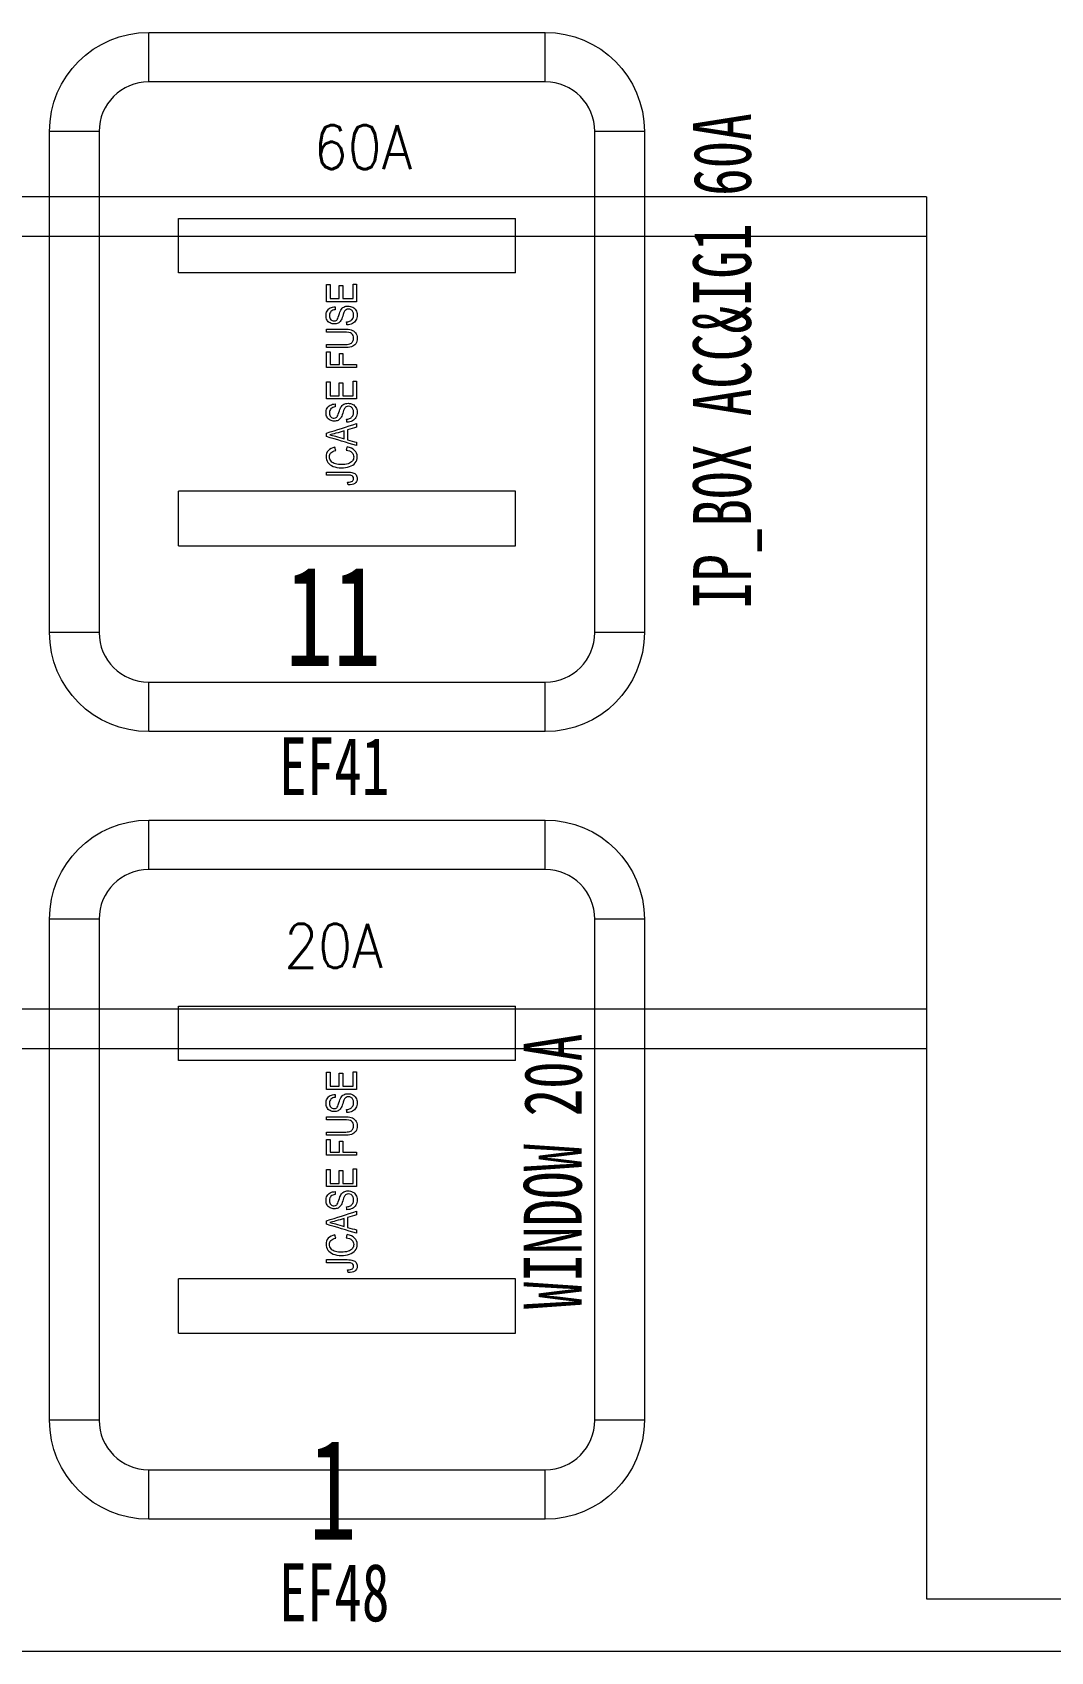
# Model space of a CAD drawing. Header units: inches. Extents: x 47316 to 59086, y 3141 to 11743.
# Drawn here: x 50833.1 to 50879.3, y 9934.3 to 10007.8 of the extents above; entities that cross this region are included whole.
import ezdxf
from ezdxf.enums import TextEntityAlignment as Align

# ---------------------------------------------------------------- set-up
doc = ezdxf.new("R2010")
doc.units = ezdxf.units.IN
doc.header["$MEASUREMENT"] = 0
doc.styles.add('MtX_romans_shx', font='romans.shx')
doc.styles.add('MtX_STSong', font='')
doc.styles.add('仿宋', font='仿宋_GB2312.ttf', dxfattribs={"width": 0.7})
doc.styles.get('MtX_STSong').set_extended_font_data('STSong')

msp = doc.modelspace()

# ---------------------------------------------------------------- linework, layer by layer
at = {"color": 0, "linetype": 'Continuous', "lineweight": 15}
for p, q in [((50838.352, 10005.505), (50838.352, 10007.755)), ((50838.352, 10007.755), (50856.352, 10007.755)), ((50856.352, 10005.505), (50856.352, 10007.755)), ((50856.352, 10005.505), (50838.352, 10005.505)), ((50836.102, 10003.255), (50833.852, 10003.255)), ((50833.852, 9980.53), (50833.852, 10003.255)), ((50836.102, 10003.255), (50836.102, 9980.53)), ((50858.602, 9980.53), (50858.602, 10003.255)), ((50860.852, 10003.255), (50858.602, 10003.255)), ((50860.852, 10003.255), (50860.852, 9980.53)), ((50873.655, 10000.288), (50873.655, 9936.69)), ((50839.702, 9999.318), (50855.002, 9999.318)), ((50839.702, 9996.843), (50839.702, 9999.318)), ((50839.702, 9984.468), (50839.702, 9986.943)), ((50836.102, 9980.53), (50833.852, 9980.53)), ((50860.852, 9980.53), (50858.602, 9980.53)), ((50838.352, 9976.03), (50838.352, 9978.28)), ((50838.352, 9978.28), (50856.352, 9978.28)), ((50856.352, 9976.03), (50856.352, 9978.28)), ((50856.352, 9976.03), (50838.352, 9976.03)), ((50838.352, 9969.771), (50838.352, 9972.021)), ((50838.352, 9972.021), (50856.352, 9972.021)), ((50856.352, 9969.771), (50856.352, 9972.021)), ((50856.352, 9969.771), (50838.352, 9969.771)), ((50836.102, 9967.521), (50833.852, 9967.521)), ((50833.852, 9944.796), (50833.852, 9967.521)), ((50836.102, 9967.521), (50836.102, 9944.796)), ((50858.602, 9944.796), (50858.602, 9967.521)), ((50860.852, 9967.521), (50858.602, 9967.521)), ((50860.852, 9967.521), (50860.852, 9944.796)), ((50839.702, 9963.583), (50855.002, 9963.583)), ((50839.702, 9961.108), (50839.702, 9963.583)), ((50839.702, 9948.733), (50839.702, 9951.208)), ((50836.102, 9944.796), (50833.852, 9944.796)), ((50860.852, 9944.796), (50858.602, 9944.796)), ((50838.352, 9940.296), (50838.352, 9942.546)), ((50838.352, 9942.546), (50856.352, 9942.546)), ((50856.352, 9940.296), (50856.352, 9942.546)), ((50856.352, 9940.296), (50838.352, 9940.296)), ((50873.655, 9936.69), (50903.805, 9936.69)), ((50978.955, 9934.293), (50565.517, 9934.293))]:
    msp.add_line(p, q, dxfattribs=at)
at = {"color": 0, "lineweight": 15}
for p, q in [((50873.655, 10000.288), (50671.088, 10000.288)), ((50855.002, 9996.843), (50855.002, 9999.318)), ((50873.655, 9998.488), (50672.888, 9998.488)), ((50855.002, 9996.843), (50839.702, 9996.843)), ((50855.002, 9986.943), (50839.702, 9986.943)), ((50855.002, 9984.468), (50855.002, 9986.943)), ((50839.702, 9984.468), (50855.002, 9984.468)), ((50873.655, 9963.444), (50672.888, 9963.444)), ((50855.002, 9961.108), (50855.002, 9963.583)), ((50873.655, 9961.644), (50671.088, 9961.644)), ((50855.002, 9961.108), (50839.702, 9961.108)), ((50855.002, 9951.208), (50839.702, 9951.208)), ((50855.002, 9948.733), (50855.002, 9951.208)), ((50839.702, 9948.733), (50855.002, 9948.733))]:
    msp.add_line(p, q, dxfattribs=at)
at = {"color": 0, "linetype": 'Continuous', "lineweight": 15, "extrusion": (0, 0, -1)}
for centre, start, end in [((-50838.352, 10003.255), 0, 90), ((-50856.352, 10003.255), 90, 180), ((-50838.352, 9980.53), 270, 0), ((-50856.352, 9980.53), 180, 270), ((-50838.352, 9967.521), 0, 90), ((-50856.352, 9967.521), 90, 180), ((-50838.352, 9944.796), 270, 0), ((-50856.352, 9944.796), 180, 270)]:
    msp.add_arc(centre, 4.5, start, end, dxfattribs=at)
at = {"color": 0, "linetype": 'Continuous', "lineweight": 15}
for centre, start, end in [((50838.352, 10003.255), 90, 180), ((50856.352, 10003.255), 0, 90), ((50838.352, 9980.53), 180, 270), ((50856.352, 9980.53), 270, 0), ((50838.352, 9967.521), 90, 180), ((50856.352, 9967.521), 0, 90), ((50838.352, 9944.796), 180, 270), ((50856.352, 9944.796), 270, 0)]:
    msp.add_arc(centre, 2.25, start, end, dxfattribs=at)
for points in [[(50846.423, 9995.535), (50846.423, 9995.793), (50846.423, 9996.051), (50846.423, 9996.31)], [(50846.423, 9996.31), (50846.477, 9996.31), (50846.531, 9996.31), (50846.584, 9996.31)], [(50846.584, 9996.31), (50846.584, 9996.099), (50846.584, 9995.888), (50846.584, 9995.676)], [(50847.003, 9995.676), (50847.003, 9995.874), (50847.003, 9996.072), (50847.003, 9996.27)], [(50847.003, 9996.27), (50847.057, 9996.27), (50847.11, 9996.27), (50847.164, 9996.27)], [(50847.164, 9996.27), (50847.164, 9996.072), (50847.164, 9995.874), (50847.164, 9995.676)], [(50847.629, 9995.676), (50847.629, 9995.896), (50847.629, 9996.115), (50847.629, 9996.335)], [(50847.629, 9996.335), (50847.683, 9996.335), (50847.737, 9996.335), (50847.791, 9996.335)], [(50847.791, 9996.335), (50847.791, 9996.068), (50847.791, 9995.801), (50847.791, 9995.535)], [(50847.791, 9995.535), (50847.335, 9995.535), (50846.879, 9995.535), (50846.423, 9995.535)], [(50846.584, 9995.676), (50846.724, 9995.676), (50846.864, 9995.676), (50847.003, 9995.676)], [(50847.164, 9995.676), (50847.319, 9995.676), (50847.474, 9995.676), (50847.629, 9995.676)], [(50846.808, 9995.306), (50846.813, 9995.261), (50846.817, 9995.215), (50846.822, 9995.17)], [(50847.351, 9994.485), (50847.346, 9994.529), (50847.341, 9994.574), (50847.336, 9994.618)], [(50846.423, 9994.155), (50846.423, 9994.202), (50846.423, 9994.249), (50846.423, 9994.297)], [(50847.212, 9994.155), (50846.949, 9994.155), (50846.686, 9994.155), (50846.423, 9994.155)], [(50847.597, 9994.544), (50847.525, 9994.506), (50847.443, 9994.486), (50847.351, 9994.485)], [(50846.423, 9993.453), (50846.423, 9993.501), (50846.423, 9993.548), (50846.423, 9993.595)], [(50846.423, 9992.544), (50846.423, 9992.785), (50846.423, 9993.026), (50846.423, 9993.267)], [(50846.423, 9993.267), (50846.477, 9993.267), (50846.531, 9993.267), (50846.584, 9993.267)], [(50846.584, 9993.267), (50846.584, 9993.073), (50846.584, 9992.879), (50846.584, 9992.685)], [(50847.008, 9992.685), (50847.008, 9992.853), (50847.008, 9993.021), (50847.008, 9993.189)], [(50847.008, 9993.189), (50847.062, 9993.189), (50847.116, 9993.189), (50847.169, 9993.189)], [(50847.169, 9993.189), (50847.169, 9993.021), (50847.169, 9992.853), (50847.169, 9992.685)], [(50847.791, 9992.544), (50847.335, 9992.544), (50846.879, 9992.544), (50846.423, 9992.544)], [(50846.584, 9992.685), (50846.726, 9992.685), (50846.867, 9992.685), (50847.008, 9992.685)], [(50847.169, 9992.685), (50847.376, 9992.685), (50847.583, 9992.685), (50847.791, 9992.685)], [(50847.791, 9992.685), (50847.791, 9992.638), (50847.791, 9992.591), (50847.791, 9992.544)], [(50846.423, 9991.899), (50846.477, 9991.899), (50846.531, 9991.899), (50846.584, 9991.899)], [(50846.423, 9991.124), (50846.423, 9991.383), (50846.423, 9991.641), (50846.423, 9991.899)], [(50846.584, 9991.899), (50846.584, 9991.688), (50846.584, 9991.477), (50846.584, 9991.266)], [(50847.003, 9991.859), (50847.057, 9991.859), (50847.11, 9991.859), (50847.164, 9991.859)], [(50847.003, 9991.266), (50847.003, 9991.464), (50847.003, 9991.662), (50847.003, 9991.859)], [(50847.164, 9991.859), (50847.164, 9991.662), (50847.164, 9991.464), (50847.164, 9991.266)], [(50847.629, 9991.924), (50847.683, 9991.924), (50847.737, 9991.924), (50847.791, 9991.924)], [(50847.629, 9991.266), (50847.629, 9991.486), (50847.629, 9991.705), (50847.629, 9991.924)], [(50847.791, 9991.924), (50847.791, 9991.658), (50847.791, 9991.391), (50847.791, 9991.124)], [(50847.791, 9991.124), (50847.335, 9991.124), (50846.879, 9991.124), (50846.423, 9991.124)], [(50846.584, 9991.266), (50846.724, 9991.266), (50846.864, 9991.266), (50847.003, 9991.266)], [(50847.164, 9991.266), (50847.319, 9991.266), (50847.474, 9991.266), (50847.629, 9991.266)], [(50846.808, 9990.896), (50846.813, 9990.85), (50846.817, 9990.805), (50846.822, 9990.76)], [(50847.351, 9990.074), (50847.346, 9990.119), (50847.341, 9990.164), (50847.336, 9990.208)], [(50846.423, 9989.571), (50846.879, 9989.717), (50847.335, 9989.863), (50847.791, 9990.009)], [(50846.423, 9989.418), (50846.423, 9989.469), (50846.423, 9989.52), (50846.423, 9989.571)], [(50846.567, 9989.491), (50846.654, 9989.477), (50846.741, 9989.458), (50846.828, 9989.433)], [(50846.828, 9989.433), (50846.962, 9989.394), (50847.095, 9989.355), (50847.229, 9989.315)], [(50847.229, 9989.315), (50847.229, 9989.437), (50847.229, 9989.558), (50847.229, 9989.679)], [(50847.597, 9990.133), (50847.525, 9990.096), (50847.443, 9990.076), (50847.351, 9990.074)], [(50847.791, 9989.848), (50847.652, 9989.806), (50847.514, 9989.764), (50847.376, 9989.723)], [(50847.376, 9989.723), (50847.376, 9989.573), (50847.376, 9989.424), (50847.376, 9989.275)], [(50847.791, 9990.009), (50847.791, 9989.956), (50847.791, 9989.902), (50847.791, 9989.848)], [(50847.791, 9989.006), (50847.335, 9989.143), (50846.879, 9989.281), (50846.423, 9989.418)], [(50846.84, 9988.791), (50846.826, 9988.838), (50846.812, 9988.884), (50846.798, 9988.931)], [(50847.357, 9988.949), (50847.341, 9988.902), (50847.326, 9988.854), (50847.311, 9988.807)], [(50847.311, 9988.807), (50847.426, 9988.788), (50847.513, 9988.75), (50847.571, 9988.695)], [(50847.376, 9989.275), (50847.514, 9989.235), (50847.652, 9989.196), (50847.791, 9989.157)], [(50847.791, 9989.157), (50847.791, 9989.107), (50847.791, 9989.056), (50847.791, 9989.006)], [(50846.423, 9987.668), (50846.423, 9987.716), (50846.423, 9987.763), (50846.423, 9987.81)], [(50847.403, 9987.221), (50847.395, 9987.263), (50847.388, 9987.306), (50847.38, 9987.349)], [(50847.71, 9987.293), (50847.642, 9987.243), (50847.539, 9987.219), (50847.403, 9987.221)], [(50846.423, 9959.8), (50846.423, 9960.059), (50846.423, 9960.317), (50846.423, 9960.575)], [(50846.423, 9960.575), (50846.477, 9960.575), (50846.531, 9960.575), (50846.584, 9960.575)], [(50846.584, 9960.575), (50846.584, 9960.364), (50846.584, 9960.153), (50846.584, 9959.942)], [(50847.003, 9959.942), (50847.003, 9960.14), (50847.003, 9960.338), (50847.003, 9960.535)], [(50847.003, 9960.535), (50847.057, 9960.535), (50847.11, 9960.535), (50847.164, 9960.535)], [(50847.164, 9960.535), (50847.164, 9960.338), (50847.164, 9960.14), (50847.164, 9959.942)], [(50847.629, 9959.942), (50847.629, 9960.162), (50847.629, 9960.381), (50847.629, 9960.6)], [(50847.629, 9960.6), (50847.683, 9960.6), (50847.737, 9960.6), (50847.791, 9960.6)], [(50847.791, 9960.6), (50847.791, 9960.334), (50847.791, 9960.067), (50847.791, 9959.8)], [(50847.791, 9959.8), (50847.335, 9959.8), (50846.879, 9959.8), (50846.423, 9959.8)], [(50846.584, 9959.942), (50846.724, 9959.942), (50846.864, 9959.942), (50847.003, 9959.942)], [(50846.808, 9959.572), (50846.813, 9959.526), (50846.817, 9959.481), (50846.822, 9959.436)], [(50847.164, 9959.942), (50847.319, 9959.942), (50847.474, 9959.942), (50847.629, 9959.942)], [(50847.351, 9958.75), (50847.346, 9958.795), (50847.341, 9958.839), (50847.336, 9958.884)], [(50847.597, 9958.809), (50847.525, 9958.772), (50847.443, 9958.752), (50847.351, 9958.75)], [(50846.423, 9958.42), (50846.423, 9958.468), (50846.423, 9958.515), (50846.423, 9958.562)], [(50847.212, 9958.42), (50846.949, 9958.42), (50846.686, 9958.42), (50846.423, 9958.42)], [(50846.423, 9957.719), (50846.423, 9957.766), (50846.423, 9957.814), (50846.423, 9957.861)], [(50846.423, 9956.809), (50846.423, 9957.05), (50846.423, 9957.292), (50846.423, 9957.533)], [(50846.423, 9957.533), (50846.477, 9957.533), (50846.531, 9957.533), (50846.584, 9957.533)], [(50846.584, 9957.533), (50846.584, 9957.339), (50846.584, 9957.145), (50846.584, 9956.951)], [(50847.008, 9956.951), (50847.008, 9957.119), (50847.008, 9957.287), (50847.008, 9957.454)], [(50847.008, 9957.454), (50847.062, 9957.454), (50847.116, 9957.454), (50847.169, 9957.454)], [(50847.169, 9957.454), (50847.169, 9957.287), (50847.169, 9957.119), (50847.169, 9956.951)], [(50847.791, 9956.809), (50847.335, 9956.809), (50846.879, 9956.809), (50846.423, 9956.809)], [(50846.584, 9956.951), (50846.726, 9956.951), (50846.867, 9956.951), (50847.008, 9956.951)], [(50847.169, 9956.951), (50847.376, 9956.951), (50847.583, 9956.951), (50847.791, 9956.951)], [(50847.791, 9956.951), (50847.791, 9956.904), (50847.791, 9956.857), (50847.791, 9956.809)], [(50846.423, 9956.165), (50846.477, 9956.165), (50846.531, 9956.165), (50846.584, 9956.165)], [(50846.423, 9955.39), (50846.423, 9955.648), (50846.423, 9955.907), (50846.423, 9956.165)], [(50846.584, 9956.165), (50846.584, 9955.954), (50846.584, 9955.743), (50846.584, 9955.532)], [(50847.003, 9956.125), (50847.057, 9956.125), (50847.11, 9956.125), (50847.164, 9956.125)], [(50847.003, 9955.532), (50847.003, 9955.73), (50847.003, 9955.927), (50847.003, 9956.125)], [(50847.164, 9956.125), (50847.164, 9955.927), (50847.164, 9955.73), (50847.164, 9955.532)], [(50847.629, 9956.19), (50847.683, 9956.19), (50847.737, 9956.19), (50847.791, 9956.19)], [(50847.629, 9955.532), (50847.629, 9955.751), (50847.629, 9955.971), (50847.629, 9956.19)], [(50847.791, 9956.19), (50847.791, 9955.923), (50847.791, 9955.657), (50847.791, 9955.39)], [(50847.791, 9955.39), (50847.335, 9955.39), (50846.879, 9955.39), (50846.423, 9955.39)], [(50846.584, 9955.532), (50846.724, 9955.532), (50846.864, 9955.532), (50847.003, 9955.532)], [(50846.808, 9955.161), (50846.813, 9955.116), (50846.817, 9955.071), (50846.822, 9955.025)], [(50847.164, 9955.532), (50847.319, 9955.532), (50847.474, 9955.532), (50847.629, 9955.532)], [(50846.423, 9953.837), (50846.879, 9953.983), (50847.335, 9954.129), (50847.791, 9954.275)], [(50847.351, 9954.34), (50847.346, 9954.385), (50847.341, 9954.429), (50847.336, 9954.474)], [(50847.597, 9954.399), (50847.525, 9954.362), (50847.443, 9954.342), (50847.351, 9954.34)], [(50847.791, 9954.275), (50847.791, 9954.221), (50847.791, 9954.167), (50847.791, 9954.114)], [(50846.423, 9953.683), (50846.423, 9953.735), (50846.423, 9953.786), (50846.423, 9953.837)], [(50847.791, 9953.272), (50847.335, 9953.409), (50846.879, 9953.546), (50846.423, 9953.683)], [(50846.567, 9953.757), (50846.654, 9953.743), (50846.741, 9953.724), (50846.828, 9953.699)], [(50846.828, 9953.699), (50846.962, 9953.66), (50847.095, 9953.62), (50847.229, 9953.581)], [(50847.229, 9953.581), (50847.229, 9953.702), (50847.229, 9953.823), (50847.229, 9953.945)], [(50847.791, 9954.114), (50847.652, 9954.072), (50847.514, 9954.03), (50847.376, 9953.988)], [(50847.376, 9953.988), (50847.376, 9953.839), (50847.376, 9953.69), (50847.376, 9953.54)], [(50847.376, 9953.54), (50847.514, 9953.501), (50847.652, 9953.462), (50847.791, 9953.422)], [(50846.84, 9953.057), (50846.826, 9953.103), (50846.812, 9953.15), (50846.798, 9953.196)], [(50847.357, 9953.215), (50847.341, 9953.167), (50847.326, 9953.12), (50847.311, 9953.073)], [(50847.311, 9953.073), (50847.426, 9953.053), (50847.513, 9953.016), (50847.571, 9952.961)], [(50847.791, 9953.422), (50847.791, 9953.372), (50847.791, 9953.322), (50847.791, 9953.272)], [(50846.423, 9951.934), (50846.423, 9951.981), (50846.423, 9952.029), (50846.423, 9952.076)], [(50847.403, 9951.486), (50847.395, 9951.529), (50847.388, 9951.572), (50847.38, 9951.615)], [(50847.71, 9951.559), (50847.642, 9951.509), (50847.539, 9951.485), (50847.403, 9951.486)]]:
    msp.add_open_spline(points, degree=3, dxfattribs=at)
for points, knots in [([(50846.822, 9995.17), (50846.735, 9995.162), (50846.67, 9995.138), (50846.581, 9995.053), (50846.559, 9994.991), (50846.559, 9994.823), (50846.58, 9994.76), (50846.659, 9994.682), (50846.708, 9994.662), (50846.814, 9994.662), (50846.854, 9994.676), (50846.917, 9994.731), (50846.95, 9994.803), (50847.016, 9995.033), (50847.045, 9995.112), (50847.107, 9995.218), (50847.154, 9995.264), (50847.266, 9995.323), (50847.331, 9995.338), (50847.477, 9995.338), (50847.546, 9995.322), (50847.674, 9995.256), (50847.724, 9995.209), (50847.796, 9995.087), (50847.814, 9995.018), (50847.814, 9994.845), (50847.796, 9994.763), (50847.724, 9994.632), (50847.669, 9994.581), (50847.597, 9994.544)], [0, 0, 0, 0, 0.060324, 0.060324, 0.120898, 0.120898, 0.184097, 0.184097, 0.247578, 0.247578, 0.302439, 0.302439, 0.356722, 0.356722, 0.411124, 0.411124, 0.489763, 0.489763, 0.568244, 0.568244, 0.645978, 0.645978, 0.723845, 0.723845, 0.801907, 0.801907, 0.900954, 0.900954, 1, 1, 1, 1]), ([(50847.226, 9995.076), (50847.212, 9995.047), (50847.19, 9994.983), (50847.129, 9994.786), (50847.101, 9994.717), (50847.039, 9994.627), (50846.998, 9994.588), (50846.896, 9994.538), (50846.839, 9994.526), (50846.708, 9994.526), (50846.643, 9994.541), (50846.523, 9994.602), (50846.478, 9994.647), (50846.415, 9994.765), (50846.4, 9994.831), (50846.4, 9994.982), (50846.416, 9995.053), (50846.481, 9995.174), (50846.529, 9995.221), (50846.656, 9995.286), (50846.728, 9995.303), (50846.808, 9995.306)], [0, 0, 0, 0, 0.07408, 0.07408, 0.148161, 0.148161, 0.243405, 0.243405, 0.338649, 0.338649, 0.444003, 0.444003, 0.548871, 0.548871, 0.653739, 0.653739, 0.768538, 0.768538, 0.884017, 0.884017, 1, 1, 1, 1]), ([(50847.621, 9995.079), (50847.6, 9995.12), (50847.572, 9995.151), (50847.5, 9995.191), (50847.462, 9995.201), (50847.376, 9995.201), (50847.339, 9995.192), (50847.275, 9995.152), (50847.248, 9995.12), (50847.226, 9995.076)], [0, 0, 0, 0, 0.24883, 0.24883, 0.495828, 0.495828, 0.746909, 0.746909, 1, 1, 1, 1]), ([(50847.336, 9994.618), (50847.405, 9994.625), (50847.461, 9994.639), (50847.548, 9994.686), (50847.584, 9994.722), (50847.638, 9994.819), (50847.652, 9994.874), (50847.652, 9994.989), (50847.641, 9995.037), (50847.621, 9995.079)], [0, 0, 0, 0, 0.257738, 0.257738, 0.514809, 0.514809, 0.771879, 0.771879, 1, 1, 1, 1]), ([(50846.423, 9994.297), (50846.686, 9994.297), (50846.95, 9994.297), (50847.35, 9994.297), (50847.46, 9994.284), (50847.621, 9994.235), (50847.687, 9994.192), (50847.788, 9994.064), (50847.814, 9993.981), (50847.814, 9993.777), (50847.792, 9993.695), (50847.703, 9993.567), (50847.64, 9993.522), (50847.472, 9993.467), (50847.358, 9993.453), (50846.95, 9993.453), (50846.686, 9993.453), (50846.423, 9993.453)], [0, 0, 0, 0, 0.199359, 0.199359, 0.303453, 0.303453, 0.407864, 0.407864, 0.512554, 0.512554, 0.614189, 0.614189, 0.715565, 0.715565, 0.816656, 0.816656, 1, 1, 1, 1]), ([(50846.423, 9993.595), (50846.686, 9993.595), (50846.949, 9993.595), (50847.331, 9993.595), (50847.419, 9993.604), (50847.531, 9993.639), (50847.574, 9993.668), (50847.635, 9993.753), (50847.651, 9993.804), (50847.651, 9993.97), (50847.621, 9994.044), (50847.5, 9994.133), (50847.384, 9994.155), (50847.212, 9994.155)], [0, 0, 0, 0, 0.256467, 0.256467, 0.372081, 0.372081, 0.488356, 0.488356, 0.604594, 0.604594, 0.802669, 0.802669, 1, 1, 1, 1]), ([(50846.822, 9990.76), (50846.735, 9990.752), (50846.67, 9990.728), (50846.581, 9990.643), (50846.559, 9990.581), (50846.559, 9990.413), (50846.58, 9990.35), (50846.659, 9990.272), (50846.708, 9990.252), (50846.814, 9990.252), (50846.854, 9990.266), (50846.917, 9990.321), (50846.95, 9990.392), (50847.016, 9990.623), (50847.045, 9990.702), (50847.107, 9990.807), (50847.154, 9990.853), (50847.266, 9990.913), (50847.331, 9990.928), (50847.477, 9990.928), (50847.546, 9990.912), (50847.674, 9990.846), (50847.724, 9990.799), (50847.796, 9990.677), (50847.814, 9990.608), (50847.814, 9990.434), (50847.796, 9990.353), (50847.724, 9990.222), (50847.669, 9990.171), (50847.597, 9990.133)], [0, 0, 0, 0, 0.060324, 0.060324, 0.120898, 0.120898, 0.184097, 0.184097, 0.247578, 0.247578, 0.302439, 0.302439, 0.356722, 0.356722, 0.411124, 0.411124, 0.489763, 0.489763, 0.568244, 0.568244, 0.645978, 0.645978, 0.723845, 0.723845, 0.801907, 0.801907, 0.900954, 0.900954, 1, 1, 1, 1]), ([(50847.226, 9990.665), (50847.212, 9990.637), (50847.19, 9990.573), (50847.129, 9990.376), (50847.101, 9990.307), (50847.039, 9990.217), (50846.998, 9990.178), (50846.896, 9990.128), (50846.839, 9990.115), (50846.708, 9990.115), (50846.643, 9990.131), (50846.523, 9990.192), (50846.478, 9990.237), (50846.415, 9990.355), (50846.4, 9990.42), (50846.4, 9990.572), (50846.416, 9990.642), (50846.481, 9990.764), (50846.529, 9990.81), (50846.656, 9990.876), (50846.728, 9990.893), (50846.808, 9990.896)], [0, 0, 0, 0, 0.07408, 0.07408, 0.148161, 0.148161, 0.243405, 0.243405, 0.338649, 0.338649, 0.444003, 0.444003, 0.548871, 0.548871, 0.653739, 0.653739, 0.768538, 0.768538, 0.884017, 0.884017, 1, 1, 1, 1]), ([(50847.621, 9990.668), (50847.6, 9990.71), (50847.572, 9990.74), (50847.5, 9990.781), (50847.462, 9990.791), (50847.376, 9990.791), (50847.339, 9990.781), (50847.275, 9990.742), (50847.248, 9990.71), (50847.226, 9990.665)], [0, 0, 0, 0, 0.24883, 0.24883, 0.495828, 0.495828, 0.746909, 0.746909, 1, 1, 1, 1]), ([(50847.336, 9990.208), (50847.405, 9990.214), (50847.461, 9990.229), (50847.548, 9990.276), (50847.584, 9990.312), (50847.638, 9990.409), (50847.652, 9990.464), (50847.652, 9990.579), (50847.641, 9990.627), (50847.621, 9990.668)], [0, 0, 0, 0, 0.257738, 0.257738, 0.514809, 0.514809, 0.771879, 0.771879, 1, 1, 1, 1]), ([(50847.229, 9989.679), (50847.103, 9989.642), (50846.977, 9989.604), (50846.735, 9989.533), (50846.641, 9989.507), (50846.567, 9989.491)], [0, 0, 0, 0, 0.523179, 0.523179, 1, 1, 1, 1]), ([(50846.798, 9988.931), (50846.672, 9988.902), (50846.574, 9988.851), (50846.435, 9988.705), (50846.4, 9988.615), (50846.4, 9988.413), (50846.427, 9988.326), (50846.538, 9988.169), (50846.618, 9988.108), (50846.83, 9988.023), (50846.954, 9988.001), (50847.227, 9988.001), (50847.349, 9988.021), (50847.577, 9988.096), (50847.664, 9988.151), (50847.784, 9988.296), (50847.814, 9988.39), (50847.814, 9988.617), (50847.775, 9988.711), (50847.619, 9988.866), (50847.505, 9988.919), (50847.357, 9988.949)], [0, 0, 0, 0, 0.11516, 0.11516, 0.230547, 0.230547, 0.332359, 0.332359, 0.434384, 0.434384, 0.536317, 0.536317, 0.629985, 0.629985, 0.723846, 0.723846, 0.81793, 0.81793, 0.908885, 0.908885, 1, 1, 1, 1]), ([(50847.571, 9988.695), (50847.63, 9988.64), (50847.659, 9988.573), (50847.659, 9988.428), (50847.637, 9988.368), (50847.552, 9988.255), (50847.487, 9988.214), (50847.313, 9988.161), (50847.212, 9988.147), (50847.006, 9988.147), (50846.918, 9988.159), (50846.748, 9988.204), (50846.68, 9988.243), (50846.58, 9988.353), (50846.555, 9988.422), (50846.555, 9988.576), (50846.578, 9988.635), (50846.668, 9988.73), (50846.741, 9988.766), (50846.84, 9988.791)], [0, 0, 0, 0, 0.153181, 0.153181, 0.27986, 0.27986, 0.406549, 0.406549, 0.533238, 0.533238, 0.631689, 0.631689, 0.73014, 0.73014, 0.828858, 0.828858, 0.914458, 0.914458, 1, 1, 1, 1]), ([(50846.423, 9987.81), (50846.734, 9987.81), (50847.044, 9987.81), (50847.469, 9987.81), (50847.558, 9987.799), (50847.684, 9987.756), (50847.731, 9987.722), (50847.797, 9987.627), (50847.814, 9987.572), (50847.814, 9987.415), (50847.779, 9987.343), (50847.71, 9987.293)], [0, 0, 0, 0, 0.377087, 0.377087, 0.515947, 0.515947, 0.654117, 0.654117, 0.793314, 0.793314, 1, 1, 1, 1]), ([(50847.621, 9987.6), (50847.601, 9987.626), (50847.572, 9987.644), (50847.501, 9987.664), (50847.444, 9987.668), (50847.051, 9987.668), (50846.737, 9987.668), (50846.423, 9987.668)], [0, 0, 0, 0, 0.167995, 0.167995, 0.334149, 0.334149, 1, 1, 1, 1]), ([(50847.38, 9987.349), (50847.485, 9987.352), (50847.556, 9987.368), (50847.633, 9987.422), (50847.652, 9987.46), (50847.652, 9987.544), (50847.642, 9987.575), (50847.621, 9987.6)], [0, 0, 0, 0, 0.365145, 0.365145, 0.73029, 0.73029, 1, 1, 1, 1]), ([(50847.226, 9959.341), (50847.212, 9959.312), (50847.19, 9959.249), (50847.129, 9959.052), (50847.101, 9958.983), (50847.039, 9958.893), (50846.998, 9958.854), (50846.896, 9958.804), (50846.839, 9958.791), (50846.708, 9958.791), (50846.643, 9958.807), (50846.523, 9958.868), (50846.478, 9958.913), (50846.415, 9959.031), (50846.4, 9959.096), (50846.4, 9959.248), (50846.416, 9959.318), (50846.481, 9959.44), (50846.529, 9959.486), (50846.656, 9959.552), (50846.728, 9959.569), (50846.808, 9959.572)], [0, 0, 0, 0, 0.07408, 0.07408, 0.148161, 0.148161, 0.243405, 0.243405, 0.338649, 0.338649, 0.444003, 0.444003, 0.548871, 0.548871, 0.653739, 0.653739, 0.768538, 0.768538, 0.884017, 0.884017, 1, 1, 1, 1]), ([(50846.822, 9959.436), (50846.735, 9959.428), (50846.67, 9959.404), (50846.581, 9959.319), (50846.559, 9959.257), (50846.559, 9959.089), (50846.58, 9959.026), (50846.659, 9958.948), (50846.708, 9958.928), (50846.814, 9958.928), (50846.854, 9958.942), (50846.917, 9958.997), (50846.95, 9959.068), (50847.016, 9959.299), (50847.045, 9959.378), (50847.107, 9959.483), (50847.154, 9959.529), (50847.266, 9959.589), (50847.331, 9959.604), (50847.477, 9959.604), (50847.546, 9959.588), (50847.674, 9959.522), (50847.724, 9959.475), (50847.796, 9959.353), (50847.814, 9959.284), (50847.814, 9959.11), (50847.796, 9959.029), (50847.724, 9958.898), (50847.669, 9958.847), (50847.597, 9958.809)], [0, 0, 0, 0, 0.060324, 0.060324, 0.120898, 0.120898, 0.184097, 0.184097, 0.247578, 0.247578, 0.302439, 0.302439, 0.356722, 0.356722, 0.411124, 0.411124, 0.489763, 0.489763, 0.568244, 0.568244, 0.645978, 0.645978, 0.723845, 0.723845, 0.801907, 0.801907, 0.900954, 0.900954, 1, 1, 1, 1]), ([(50847.621, 9959.344), (50847.6, 9959.386), (50847.572, 9959.416), (50847.5, 9959.457), (50847.462, 9959.467), (50847.376, 9959.467), (50847.339, 9959.457), (50847.275, 9959.418), (50847.248, 9959.386), (50847.226, 9959.341)], [0, 0, 0, 0, 0.24883, 0.24883, 0.495828, 0.495828, 0.746909, 0.746909, 1, 1, 1, 1]), ([(50847.336, 9958.884), (50847.405, 9958.89), (50847.461, 9958.905), (50847.548, 9958.952), (50847.584, 9958.987), (50847.638, 9959.085), (50847.652, 9959.14), (50847.652, 9959.255), (50847.641, 9959.303), (50847.621, 9959.344)], [0, 0, 0, 0, 0.257738, 0.257738, 0.514809, 0.514809, 0.771879, 0.771879, 1, 1, 1, 1]), ([(50846.423, 9958.562), (50846.686, 9958.562), (50846.95, 9958.562), (50847.35, 9958.562), (50847.46, 9958.55), (50847.621, 9958.501), (50847.687, 9958.457), (50847.788, 9958.33), (50847.814, 9958.247), (50847.814, 9958.043), (50847.792, 9957.961), (50847.703, 9957.833), (50847.64, 9957.787), (50847.472, 9957.733), (50847.358, 9957.719), (50846.95, 9957.719), (50846.686, 9957.719), (50846.423, 9957.719)], [0, 0, 0, 0, 0.199359, 0.199359, 0.303453, 0.303453, 0.407864, 0.407864, 0.512554, 0.512554, 0.614189, 0.614189, 0.715565, 0.715565, 0.816656, 0.816656, 1, 1, 1, 1]), ([(50846.423, 9957.861), (50846.686, 9957.861), (50846.949, 9957.861), (50847.331, 9957.861), (50847.419, 9957.87), (50847.531, 9957.904), (50847.574, 9957.934), (50847.635, 9958.019), (50847.651, 9958.07), (50847.651, 9958.235), (50847.621, 9958.31), (50847.5, 9958.398), (50847.384, 9958.42), (50847.212, 9958.42)], [0, 0, 0, 0, 0.256467, 0.256467, 0.372081, 0.372081, 0.488356, 0.488356, 0.604594, 0.604594, 0.802669, 0.802669, 1, 1, 1, 1]), ([(50847.226, 9954.931), (50847.212, 9954.902), (50847.19, 9954.839), (50847.129, 9954.642), (50847.101, 9954.573), (50847.039, 9954.482), (50846.998, 9954.444), (50846.896, 9954.394), (50846.839, 9954.381), (50846.708, 9954.381), (50846.643, 9954.397), (50846.523, 9954.458), (50846.478, 9954.503), (50846.415, 9954.621), (50846.4, 9954.686), (50846.4, 9954.838), (50846.416, 9954.908), (50846.481, 9955.03), (50846.529, 9955.076), (50846.656, 9955.142), (50846.728, 9955.159), (50846.808, 9955.161)], [0, 0, 0, 0, 0.07408, 0.07408, 0.148161, 0.148161, 0.243405, 0.243405, 0.338649, 0.338649, 0.444003, 0.444003, 0.548871, 0.548871, 0.653739, 0.653739, 0.768538, 0.768538, 0.884017, 0.884017, 1, 1, 1, 1]), ([(50846.822, 9955.025), (50846.735, 9955.018), (50846.67, 9954.993), (50846.581, 9954.909), (50846.559, 9954.847), (50846.559, 9954.678), (50846.58, 9954.616), (50846.659, 9954.537), (50846.708, 9954.518), (50846.814, 9954.518), (50846.854, 9954.532), (50846.917, 9954.587), (50846.95, 9954.658), (50847.016, 9954.889), (50847.045, 9954.968), (50847.107, 9955.073), (50847.154, 9955.119), (50847.266, 9955.179), (50847.331, 9955.194), (50847.477, 9955.194), (50847.546, 9955.177), (50847.674, 9955.112), (50847.724, 9955.065), (50847.796, 9954.942), (50847.814, 9954.874), (50847.814, 9954.7), (50847.796, 9954.619), (50847.724, 9954.488), (50847.669, 9954.436), (50847.597, 9954.399)], [0, 0, 0, 0, 0.060324, 0.060324, 0.120898, 0.120898, 0.184097, 0.184097, 0.247578, 0.247578, 0.302439, 0.302439, 0.356722, 0.356722, 0.411124, 0.411124, 0.489763, 0.489763, 0.568244, 0.568244, 0.645978, 0.645978, 0.723845, 0.723845, 0.801907, 0.801907, 0.900954, 0.900954, 1, 1, 1, 1]), ([(50847.621, 9954.934), (50847.6, 9954.975), (50847.572, 9955.006), (50847.5, 9955.047), (50847.462, 9955.057), (50847.376, 9955.057), (50847.339, 9955.047), (50847.275, 9955.008), (50847.248, 9954.976), (50847.226, 9954.931)], [0, 0, 0, 0, 0.24883, 0.24883, 0.495828, 0.495828, 0.746909, 0.746909, 1, 1, 1, 1]), ([(50847.336, 9954.474), (50847.405, 9954.48), (50847.461, 9954.495), (50847.548, 9954.542), (50847.584, 9954.577), (50847.638, 9954.675), (50847.652, 9954.73), (50847.652, 9954.845), (50847.641, 9954.892), (50847.621, 9954.934)], [0, 0, 0, 0, 0.257738, 0.257738, 0.514809, 0.514809, 0.771879, 0.771879, 1, 1, 1, 1]), ([(50847.229, 9953.945), (50847.103, 9953.907), (50846.977, 9953.87), (50846.735, 9953.799), (50846.641, 9953.773), (50846.567, 9953.757)], [0, 0, 0, 0, 0.523179, 0.523179, 1, 1, 1, 1]), ([(50846.798, 9953.196), (50846.672, 9953.168), (50846.574, 9953.117), (50846.435, 9952.97), (50846.4, 9952.88), (50846.4, 9952.678), (50846.427, 9952.592), (50846.538, 9952.434), (50846.618, 9952.373), (50846.83, 9952.288), (50846.954, 9952.267), (50847.227, 9952.267), (50847.349, 9952.286), (50847.577, 9952.361), (50847.664, 9952.417), (50847.784, 9952.561), (50847.814, 9952.655), (50847.814, 9952.882), (50847.775, 9952.977), (50847.619, 9953.131), (50847.505, 9953.185), (50847.357, 9953.215)], [0, 0, 0, 0, 0.11516, 0.11516, 0.230547, 0.230547, 0.332359, 0.332359, 0.434384, 0.434384, 0.536317, 0.536317, 0.629985, 0.629985, 0.723846, 0.723846, 0.81793, 0.81793, 0.908885, 0.908885, 1, 1, 1, 1]), ([(50847.571, 9952.961), (50847.63, 9952.906), (50847.659, 9952.839), (50847.659, 9952.694), (50847.637, 9952.633), (50847.552, 9952.521), (50847.487, 9952.48), (50847.313, 9952.427), (50847.212, 9952.413), (50847.006, 9952.413), (50846.918, 9952.424), (50846.748, 9952.469), (50846.68, 9952.508), (50846.58, 9952.619), (50846.555, 9952.688), (50846.555, 9952.842), (50846.578, 9952.901), (50846.668, 9952.996), (50846.741, 9953.032), (50846.84, 9953.057)], [0, 0, 0, 0, 0.153181, 0.153181, 0.27986, 0.27986, 0.406549, 0.406549, 0.533238, 0.533238, 0.631689, 0.631689, 0.73014, 0.73014, 0.828858, 0.828858, 0.914458, 0.914458, 1, 1, 1, 1]), ([(50846.423, 9952.076), (50846.734, 9952.076), (50847.044, 9952.076), (50847.469, 9952.076), (50847.558, 9952.065), (50847.684, 9952.022), (50847.731, 9951.987), (50847.797, 9951.893), (50847.814, 9951.838), (50847.814, 9951.681), (50847.779, 9951.609), (50847.71, 9951.559)], [0, 0, 0, 0, 0.377087, 0.377087, 0.515947, 0.515947, 0.654117, 0.654117, 0.793314, 0.793314, 1, 1, 1, 1]), ([(50847.621, 9951.866), (50847.601, 9951.892), (50847.572, 9951.91), (50847.501, 9951.929), (50847.444, 9951.934), (50847.051, 9951.934), (50846.737, 9951.934), (50846.423, 9951.934)], [0, 0, 0, 0, 0.167995, 0.167995, 0.334149, 0.334149, 1, 1, 1, 1]), ([(50847.38, 9951.615), (50847.485, 9951.618), (50847.556, 9951.633), (50847.633, 9951.688), (50847.652, 9951.726), (50847.652, 9951.81), (50847.642, 9951.84), (50847.621, 9951.866)], [0, 0, 0, 0, 0.365145, 0.365145, 0.73029, 0.73029, 1, 1, 1, 1])]:
    msp.add_open_spline(points, degree=3, knots=knots, dxfattribs=at)

# ---------------------------------------------------------------- texts
at = {"color": 0, "lineweight": 15}
for s, height, style, width, p in [('60A', 2, 'MtX_romans_shx', 0.9, (50845.842, 10001.553)), ('11', 4.5538, 'MtX_STSong', 0.7, (50844.555, 9979.008)), ('20A', 2, 'MtX_romans_shx', 0.9, (50844.501, 9965.309)), ('1', 4.554, 'MtX_STSong', 0.7, (50845.623, 9939.377))]:
    msp.add_text(s, height=height, dxfattribs=dict(at, style=style, width=width)).set_placement(p)
at = {"color": 0, "linetype": 'Continuous', "lineweight": 15, "style": '仿宋', "width": 0.7}
for s, p in [('IP_BOX ACC&IG1 60A', (50864.603, 9992.837)), ('WINDOW 20A', (50856.689, 9956.076))]:
    msp.add_text(s, height=2.625, rotation=90, dxfattribs=at).set_placement(p, align=Align.MIDDLE)
at = {"color": 0, "lineweight": 15, "style": '仿宋', "width": 0.7}
for s, p in [('EF41', (50846.776, 9974.463)), ('EF48', (50846.776, 9936.981))]:
    msp.add_text(s, height=2.625, dxfattribs=at).set_placement(p, align=Align.MIDDLE_CENTER)

doc.saveas('drawing.dxf')
